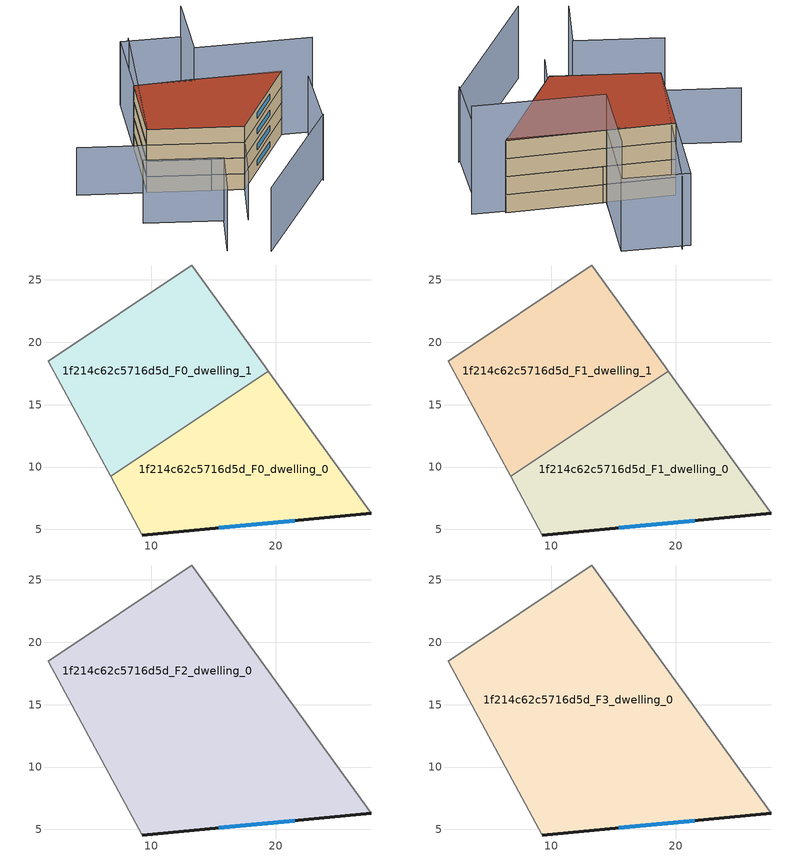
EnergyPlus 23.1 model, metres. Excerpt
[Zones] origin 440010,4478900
1f214c62c5716d5d_F0_dwelling_0
 floor ground (EU_floor_Construction): 19.41,17.69 27.67,6.28 9.3,4.55 6.76,9.24 z0
 wall outside (EU_wall_Construction): 9.3,4.55 27.67,6.28 z0:3
 wall adiabatic (EU_wall_Construction): 6.76,9.24 9.3,4.55 / 27.67,6.28 19.41,17.69 z0:3
 wall to 1f214c62c5716d5d_F0_dwelling_1 (EU_wall_Construction): 19.41,17.69 6.75,9.24 z0:3
 window (EU_Window_Construction): 15.44,5.13 21.53,5.7 z1:2
1f214c62c5716d5d_F0_dwelling_1
 floor ground (EU_floor_Construction): 13.27,26.2 19.14,18.06 19.41,17.69 6.76,9.24 1.74,18.5 z0
 wall adiabatic (EU_wall_Construction): 19.41,17.69 19.14,18.06 13.27,26.2 1.74,18.5 6.76,9.24 z0:3
1f214c62c5716d5d_F1_dwelling_0
 floor to 1f214c62c5716d5d_F0_dwelling_0 (EU_floor_Construction): 19.41,17.69 27.67,6.28 9.3,4.55 6.75,9.24 z3
 wall outside (EU_wall_Construction): 9.3,4.55 27.67,6.28 z3:6
 wall adiabatic (EU_wall_Construction): 6.76,9.24 9.3,4.55 / 27.67,6.28 19.41,17.69 z3:6
 wall to 1f214c62c5716d5d_F1_dwelling_1 (EU_wall_Construction): 19.41,17.69 6.75,9.24 z3:6
 window (EU_Window_Construction): 15.44,5.13 21.53,5.7 z4:5
1f214c62c5716d5d_F1_dwelling_1
 floor to 1f214c62c5716d5d_F0_dwelling_1 (EU_floor_Construction): 13.27,26.2 19.14,18.06 19.41,17.69 6.75,9.24 1.74,18.5 z3
 wall adiabatic (EU_wall_Construction): 19.41,17.69 19.14,18.06 13.27,26.2 1.74,18.5 6.76,9.24 z3:6
1f214c62c5716d5d_F2_dwelling_0
 floor to 1f214c62c5716d5d_F1_dwelling_0 (EU_floor_Construction): 19.41,17.69 27.67,6.28 9.3,4.55 6.76,9.24 z6
 floor to 1f214c62c5716d5d_F1_dwelling_1 (EU_floor_Construction): 13.27,26.2 19.14,18.06 19.41,17.69 6.76,9.24 1.74,18.5 z6
 wall outside (EU_wall_Construction): 9.3,4.55 27.67,6.28 z6:9
 wall adiabatic (EU_wall_Construction): 27.67,6.28 19.14,18.06 13.27,26.2 1.74,18.5 9.3,4.55 z6:9
 window (EU_Window_Construction): 15.44,5.13 21.53,5.7 z7:8
1f214c62c5716d5d_F3_dwelling_0
 floor to 1f214c62c5716d5d_F2_dwelling_0 (EU_floor_Construction): 19.14,18.06 27.67,6.28 9.3,4.55 1.74,18.5 13.27,26.2 z9
 wall outside (EU_wall_Construction): 9.3,4.55 27.67,6.28 z9:12
 wall adiabatic (EU_wall_Construction): 27.67,6.28 19.14,18.06 13.27,26.2 1.74,18.5 9.3,4.55 z9:12
 window (EU_Window_Construction): 15.44,5.13 21.53,5.7 z10:11
 roof outside (EU_roof_Construction): 27.67,6.28 19.14,18.06 13.27,26.2 1.74,18.5 9.3,4.55 z12
shading: 17.16,-5.9 27.7,1.68 / -6.23,-7.39 18.02,-5.53 / -7.07,15.09 -0.91,3.56 / -0.91,3.56 -9.2,-0.88 / 26.28,33.19 1.73,18.49 / 13.27,26.2 24.73,33.83 / 24.73,33.83 30.29,25.49 / 30.29,25.49 18.83,17.85 / 18.83,17.85 13.27,26.2 z0:12; -3.72,28.57 9.3,4.55 / 9.3,4.55 0.99,0.05 z0:9; 30.08,2.06 19.14,18.06 / 19.14,18.06 30,25.48 z0:18
[Building]
EU S2 Campaign: North Axis=0; Terrain=City; Solar Distribution=FullExterior
[Site:Location]
Madrid: Latitude=40.5; Longitude=-3.5; Time Zone=1; Elevation=609
[SizingPeriod:WeatherFileDays]
AnnualSizingPeriod: Begin Month=1; Begin Day of Month=1; End Month=12; End Day of Month=31; Day of Week for Start Day=Monday; Use Weather File Daylight Saving Period=No; Use Weather File Rain and Snow Indicators=No
[MATERIAL]
EU_InternalMass_Material: Roughness=MediumRough; Thickness=0.1; Conductivity=1; Density=1800; Specific Heat=900; Thermal Absorptance=0.9; Solar Absorptance=0.7; Visible Absorptance=0.7
[MATERIAL:NOMASS] Roughness=MediumRough; Thermal Absorptance=0.9; Solar Absorptance=0.7; Visible Absorptance=0.7
Name | Thermal Resistance
EU_wall_NoMass | 0.459673
EU_roof_NoMass | 0.495815
EU_floor_NoMass | 0.788942
[WINDOWMATERIAL:SIMPLEGLAZINGSYSTEM]
EU_Window_SimpleGlazing: UFactor=4.26103; Solar Heat Gain Coefficient=0.85; Visible Transmittance=0.85
[CONSTRUCTION]
EU_wall_Construction: EU_wall_NoMass
EU_roof_Construction: EU_roof_NoMass
EU_floor_Construction: EU_floor_NoMass
EU_InternalMass_Construction: EU_InternalMass_Material
EU_Window_Construction: EU_Window_SimpleGlazing
[ZONE] Type=1; Multiplier=1; Ceiling Height=autocalculate; Floor Area=autocalculate; Part of Total Floor Area=Yes
Name | Volume
1f214c62c5716d5d_F0_dwelling_0; 1f214c62c5716d5d_F1_dwelling_0 | 457.265
1f214c62c5716d5d_F2_dwelling_0; 1f214c62c5716d5d_F3_dwelling_0 | 914.522
1f214c62c5716d5d_F0_dwelling_1 | 457.264
1f214c62c5716d5d_F1_dwelling_1 | 457.263
[INTERNALMASS] Construction=EU_InternalMass_Construction
Name | Zone or ZoneList | Surface Area
1f214c62c5716d5d_F0_dwelling_0_EU_InternalMass | 1f214c62c5716d5d_F0_dwelling_0 | 152.422
1f214c62c5716d5d_F0_dwelling_1_EU_InternalMass | 1f214c62c5716d5d_F0_dwelling_1 | 152.421
1f214c62c5716d5d_F1_dwelling_0_EU_InternalMass | 1f214c62c5716d5d_F1_dwelling_0 | 152.422
1f214c62c5716d5d_F1_dwelling_1_EU_InternalMass | 1f214c62c5716d5d_F1_dwelling_1 | 152.421
1f214c62c5716d5d_F2_dwelling_0_EU_InternalMass | 1f214c62c5716d5d_F2_dwelling_0 | 304.841
1f214c62c5716d5d_F3_dwelling_0_EU_InternalMass | 1f214c62c5716d5d_F3_dwelling_0 | 304.841
[OTHEREQUIPMENT] Fuel Type=Electricity; Design Level Calculation Method=Watts/Area; Power per Zone Floor Area=1; Fraction Latent=0; Fraction Radiant=0; Fraction Lost=0; Carbon Dioxide Generation Rate=0; EndUse Subcategory=EU_Step8_InternalGains
Name | Zone or ZoneList or Space or SpaceList | Schedule
EU_Step8_InternalGain_1f214c62c5716d5d_F0_dwelling_0_f000 | 1f214c62c5716d5d_F0_dwelling_0 | EU_Step8_GainSchedule_1f214c62c5716d5d_F0_dwelling_0_f000
EU_Step8_InternalGain_1f214c62c5716d5d_F0_dwelling_1_f000 | 1f214c62c5716d5d_F0_dwelling_1 | EU_Step8_GainSchedule_1f214c62c5716d5d_F0_dwelling_1_f000
EU_Step8_InternalGain_1f214c62c5716d5d_F1_dwelling_0_f000 | 1f214c62c5716d5d_F1_dwelling_0 | EU_Step8_GainSchedule_1f214c62c5716d5d_F1_dwelling_0_f000
EU_Step8_InternalGain_1f214c62c5716d5d_F1_dwelling_1_f000 | 1f214c62c5716d5d_F1_dwelling_1 | EU_Step8_GainSchedule_1f214c62c5716d5d_F1_dwelling_1_f000
EU_Step8_InternalGain_1f214c62c5716d5d_F2_dwelling_0_f000 | 1f214c62c5716d5d_F2_dwelling_0 | EU_Step8_GainSchedule_1f214c62c5716d5d_F2_dwelling_0_f000
EU_Step8_InternalGain_1f214c62c5716d5d_F3_dwelling_0_f000 | 1f214c62c5716d5d_F3_dwelling_0 | EU_Step8_GainSchedule_1f214c62c5716d5d_F3_dwelling_0_f000
[ZONEVENTILATION:DESIGNFLOWRATE] Schedule=EU_AlwaysOn; Design Flow Rate Calculation Method=AirChanges/Hour; Air Changes per Hour=0.719161; Ventilation Type=Natural; Fan Pressure Rise=0; Fan Total Efficiency=1; Constant Term Coefficient=1; Temperature Term Coefficient=0; Velocity Term Coefficient=0; Velocity Squared Term Coefficient=0; Minimum Indoor Temperature=-100; Maximum Indoor Temperature=100; Delta Temperature=-100; Minimum Outdoor Temperature=-100; Maximum Outdoor Temperature=100; Maximum Wind Speed=40
Name | Zone or ZoneList or Space or SpaceList
EU_ConstantAir_1f214c62c5716d5d_F0_dwelling_0 | 1f214c62c5716d5d_F0_dwelling_0
EU_ConstantAir_1f214c62c5716d5d_F0_dwelling_1 | 1f214c62c5716d5d_F0_dwelling_1
EU_ConstantAir_1f214c62c5716d5d_F1_dwelling_0 | 1f214c62c5716d5d_F1_dwelling_0
EU_ConstantAir_1f214c62c5716d5d_F1_dwelling_1 | 1f214c62c5716d5d_F1_dwelling_1
EU_ConstantAir_1f214c62c5716d5d_F2_dwelling_0 | 1f214c62c5716d5d_F2_dwelling_0
EU_ConstantAir_1f214c62c5716d5d_F3_dwelling_0 | 1f214c62c5716d5d_F3_dwelling_0
[HVACTEMPLATE:THERMOSTAT] Constant Heating Setpoint=20; Constant Cooling Setpoint=50
EU_HeatOnly_1f214c62c5716d5d_F0_dwelling_0; EU_HeatOnly_1f214c62c5716d5d_F0_dwelling_1; EU_HeatOnly_1f214c62c5716d5d_F1_dwelling_0; EU_HeatOnly_1f214c62c5716d5d_F1_dwelling_1; EU_HeatOnly_1f214c62c5716d5d_F2_dwelling_0; EU_HeatOnly_1f214c62c5716d5d_F3_dwelling_0
[HVACTEMPLATE:ZONE:IDEALLOADSAIRSYSTEM] System Availability Schedule=EU_AlwaysOn; Maximum Heating Supply Air Temperature=50; Minimum Cooling Supply Air Temperature=13; Maximum Heating Supply Air Humidity Ratio=0.0156; Minimum Cooling Supply Air Humidity Ratio=0.0077; Heating Limit=NoLimit; Cooling Limit=NoLimit; Heating Availability Schedule=EU_AlwaysOn; Cooling Availability Schedule=EU_CoolingOff; Dehumidification Control Type=ConstantSensibleHeatRatio; Cooling Sensible Heat Ratio=0.7; Dehumidification Setpoint=60; Humidification Control Type=None; Humidification Setpoint=30; Outdoor Air Method=None; Outdoor Air Flow Rate per Person=0.00944; Outdoor Air Flow Rate per Zone Floor Area=0; Outdoor Air Flow Rate per Zone=0; Demand Controlled Ventilation Type=None; Outdoor Air Economizer Type=NoEconomizer; Heat Recovery Type=None; Sensible Heat Recovery Effectiveness=0.7; Latent Heat Recovery Effectiveness=0.65
Name | Template Thermostat
1f214c62c5716d5d_F0_dwelling_0 | EU_HeatOnly_1f214c62c5716d5d_F0_dwelling_0
1f214c62c5716d5d_F0_dwelling_1 | EU_HeatOnly_1f214c62c5716d5d_F0_dwelling_1
1f214c62c5716d5d_F1_dwelling_0 | EU_HeatOnly_1f214c62c5716d5d_F1_dwelling_0
1f214c62c5716d5d_F1_dwelling_1 | EU_HeatOnly_1f214c62c5716d5d_F1_dwelling_1
1f214c62c5716d5d_F2_dwelling_0 | EU_HeatOnly_1f214c62c5716d5d_F2_dwelling_0
1f214c62c5716d5d_F3_dwelling_0 | EU_HeatOnly_1f214c62c5716d5d_F3_dwelling_0
[SIZING:ZONE] Zone Cooling Design Supply Air Temperature Input Method=SupplyAirTemperature; Zone Cooling Design Supply Air Temperature=13; Zone Heating Design Supply Air Temperature Input Method=SupplyAirTemperature; Zone Heating Design Supply Air Temperature=50; Zone Cooling Design Supply Air Humidity Ratio=0.008; Zone Heating Design Supply Air Humidity Ratio=0.008; Cooling Design Air Flow Method=DesignDay; Cooling Design Air Flow Rate=0; Cooling Minimum Air Flow per Zone Floor Area=0.000762; Cooling Minimum Air Flow=0; Cooling Minimum Air Flow Fraction=0.2; Heating Design Air Flow Method=DesignDay; Heating Design Air Flow Rate=0; Heating Maximum Air Flow per Zone Floor Area=0.002032; Heating Maximum Air Flow=0.141576; Heating Maximum Air Flow Fraction=0.3; Account for Dedicated Outdoor Air System=No; Dedicated Outdoor Air System Control Strategy=NeutralSupplyAir; Dedicated Outdoor Air Low Setpoint Temperature for Design=autosize; Dedicated Outdoor Air High Setpoint Temperature for Design=autosize; Zone Load Sizing Method=Sensible Load Only No Latent Load; Zone Latent Cooling Design Supply Air Humidity Ratio Input Method=HumidityRatioDifference; Zone Cooling Design Supply Air Humidity Ratio Difference=0.005; Zone Latent Heating Design Supply Air Humidity Ratio Input Method=HumidityRatioDifference; Zone Humidification Design Supply Air Humidity Ratio Difference=0.005
1f214c62c5716d5d_F0_dwelling_0; 1f214c62c5716d5d_F0_dwelling_1; 1f214c62c5716d5d_F1_dwelling_0; 1f214c62c5716d5d_F1_dwelling_1; 1f214c62c5716d5d_F2_dwelling_0; 1f214c62c5716d5d_F3_dwelling_0
[SCHEDULE:CONSTANT]
Name | Hourly Value
EU_AlwaysOn | 1
EU_CoolingOff | 0
[SCHEDULE:FILE] Column Number=1; Rows to Skip at Top=0; Number of Hours of Data=8760; Column Separator=Comma; Interpolate to Timestep=No; Minutes per Item=60; Adjust Schedule for Daylight Savings=Yes
Name | File
EU_Step8_GainSchedule_1f214c62c5716d5d_F0_dwelling_0_f000 | ../../schedules/1f214c62c5716d5d/1f214c62c5716d5d_F0_dwelling_0_f000_gain.csv
EU_Step8_GainSchedule_1f214c62c5716d5d_F0_dwelling_1_f000 | ../../schedules/1f214c62c5716d5d/1f214c62c5716d5d_F0_dwelling_1_f000_gain.csv
EU_Step8_GainSchedule_1f214c62c5716d5d_F1_dwelling_0_f000 | ../../schedules/1f214c62c5716d5d/1f214c62c5716d5d_F1_dwelling_0_f000_gain.csv
EU_Step8_GainSchedule_1f214c62c5716d5d_F1_dwelling_1_f000 | ../../schedules/1f214c62c5716d5d/1f214c62c5716d5d_F1_dwelling_1_f000_gain.csv
EU_Step8_GainSchedule_1f214c62c5716d5d_F2_dwelling_0_f000 | ../../schedules/1f214c62c5716d5d/1f214c62c5716d5d_F2_dwelling_0_f000_gain.csv
EU_Step8_GainSchedule_1f214c62c5716d5d_F3_dwelling_0_f000 | ../../schedules/1f214c62c5716d5d/1f214c62c5716d5d_F3_dwelling_0_f000_gain.csv
